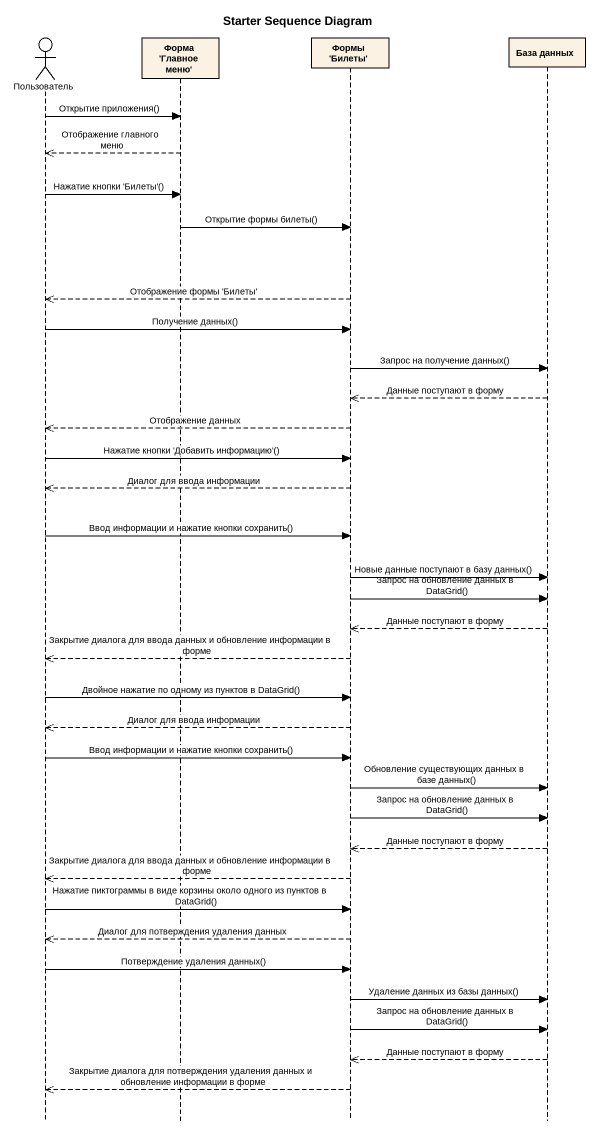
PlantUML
@startuml
title Starter Sequence Diagram
hide footbox
actor Пользователь
participant "Форма 'Главное меню'" as Форма_Главное_меню
participant "Формы 'Билеты'" as Формы_Билеты
participant "База данных" as База_данных

Пользователь -> Форма_Главное_меню : Открытие приложения()
Форма_Главное_меню -->> Пользователь : Отображение главного меню
Пользователь -> Форма_Главное_меню : Нажатие кнопки 'Билеты'()
Форма_Главное_меню -> Формы_Билеты : Открытие формы билеты()
Формы_Билеты -->> Пользователь : Отображение формы 'Билеты'
Пользователь -> Формы_Билеты : Получение данных()
Формы_Билеты -> База_данных : Запрос на получение данных()
База_данных -->> Формы_Билеты : Данные поступают в форму
Формы_Билеты -->> Пользователь : Отображение данных
Пользователь -> Формы_Билеты : Нажатие кнопки 'Добавить информацию'()
Формы_Билеты -->> Пользователь : Диалог для ввода информации
Пользователь -> Формы_Билеты : Ввод информации и нажатие кнопки сохранить()
Формы_Билеты -> База_данных : Новые данные поступают в базу данных()
Формы_Билеты -> База_данных : Запрос на обновление данных в DataGrid()
База_данных -->> Формы_Билеты : Данные поступают в форму
Формы_Билеты -->> Пользователь : Закрытие диалога для ввода данных и обновление информации в форме
Пользователь -> Формы_Билеты : Двойное нажатие по одному из пунктов в DataGrid()
Формы_Билеты -->> Пользователь : Диалог для ввода информации
Пользователь -> Формы_Билеты : Ввод информации и нажатие кнопки сохранить()
Формы_Билеты -> База_данных : Обновление существующих данных в базе данных()
Формы_Билеты -> База_данных : Запрос на обновление данных в DataGrid()
База_данных -->> Формы_Билеты : Данные поступают в форму
Формы_Билеты -->> Пользователь : Закрытие диалога для ввода данных и обновление информации в форме
Пользователь -> Формы_Билеты : Нажатие пиктограммы в виде корзины около одного из пунктов в DataGrid()
Формы_Билеты -->> Пользователь : Диалог для потверждения удаления данных
Пользователь -> Формы_Билеты : Потверждение удаления данных()
Формы_Билеты -> База_данных : Удаление данных из базы данных()
Формы_Билеты -> База_данных : Запрос на обновление данных в DataGrid()
База_данных -->> Формы_Билеты : Данные поступают в форму
Формы_Билеты -->> Пользователь : Закрытие диалога для потверждения удаления данных и обновление информации в форме
@enduml
